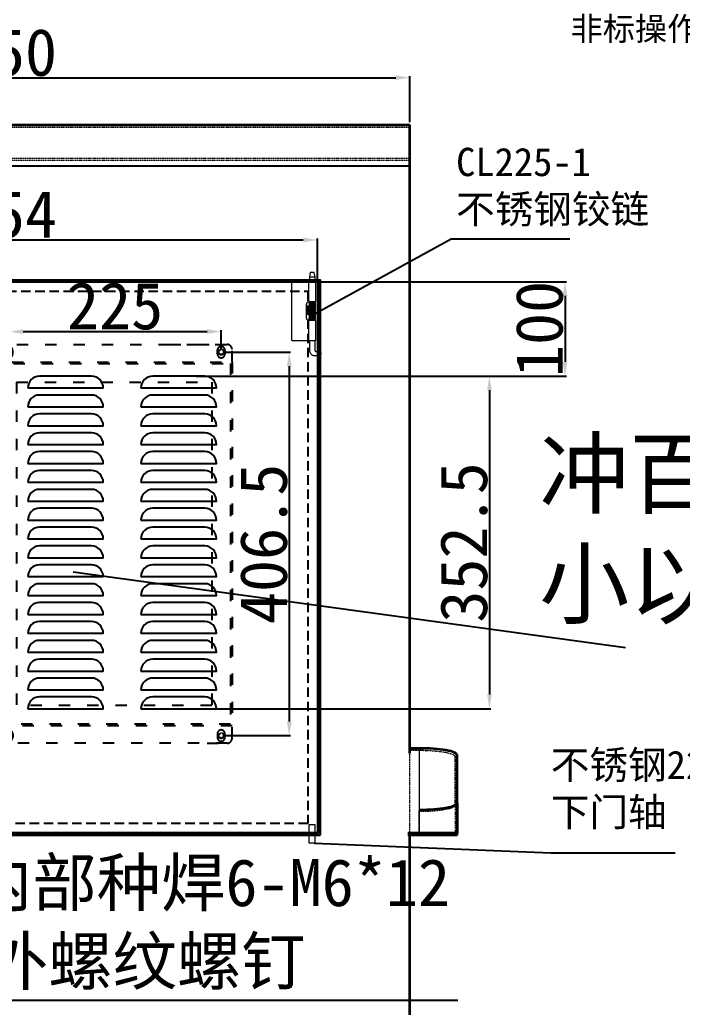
# Model space of a CAD drawing. Header units: millimetres. Extents: x 6893 to 19543, y -3475 to 6590.
# Drawn here: x 12864 to 13566, y 4514 to 5560 of the extents above; entities that cross this region are included whole.
import ezdxf

# ---------------------------------------------------------------- set-up
doc = ezdxf.new("R2010")
doc.units = ezdxf.units.MM
for name, pattern in [('ACAD_ISO02W100', [15, 12, -3]), ('ACAD_ISO03W100', [30, 12, -18]), ('ACBSITGL', [3, 2, -1]), ('HIDDEN', [1.905, 1.27, -0.635]), ('PHANTOM', [12.7, 6.35, -1.27, 1.27, -1.27, 1.27, -1.27])]:
    doc.linetypes.add(name, pattern=pattern)
for name, color, linetype, lineweight in [('图框', 7, 'Continuous', 15), ('尺寸线', 3, 'Continuous', 15), ('轮廓层', 7, 'Continuous', 30)]:
    doc.layers.add(name, color=color, linetype=linetype, lineweight=lineweight)
doc.styles.add('SLDTEXTSTYLE0', font='')
doc.styles.get("Standard").update_dxf_attribs({"font": ''})
doc.styles.get('SLDTEXTSTYLE0').set_extended_font_data('宋体')
doc.styles.get('Standard').set_extended_font_data('SimSun')
doc.dimstyles.new('50#', dxfattribs={"dimtxt": 50, "dimasz": 15, "dimexe": 1.5, "dimexo": 3, "dimgap": 2, "dimtad": 1, "dimtoh": 1, "dimzin": 12, "dimdsep": 46, "dimtxsty": 'Standard', "dimcen": 20, "dimclrd": 3, "dimclre": 3, "dimclrt": 7, "dimadec": 0, "dimazin": 3, "dimtfac": 1, "dimtmove": 0, "dimatfit": 3, "dimfxl": 1, "dimarcsym": 0})

# ---------------------------------------------------------------- blocks, each defined once
blk = doc.blocks.new('*D32')
at = {"layer": 'Defpoints', "color": 0, "transparency": 16777216}
for p in [(13277.5, 5498.9), (12427.5, 5448.9), (13277.5, 5448.9)]:
    blk.add_point(p, dxfattribs=at)
at = {"layer": '轮廓层', "color": 3, "lineweight": -2, "transparency": 16777216}
for p, q in [((12427.5, 5451.9), (12427.5, 5500.4)), ((12442.5, 5498.9), (13262.5, 5498.9)), ((13277.5, 5451.9), (13277.5, 5500.4))]:
    blk.add_line(p, q, dxfattribs=at)
at = {"layer": '轮廓层', "color": 3, "transparency": 16777216}
for points in [[(12442.5, 5501.4), (12442.5, 5496.4), (12427.5, 5498.9)], [(13262.5, 5496.4), (13262.5, 5501.4), (13277.5, 5498.9)]]:
    blk.add_solid(points, dxfattribs=at)
at = {"layer": '轮廓层', "color": 7, "transparency": 16777216, "insert": (12852.5, 5550.9), "char_height": 50, "attachment_point": 2}
blk.add_mtext('850', dxfattribs=at)
blk = doc.blocks.new('*D33')
at = {"color": 3, "lineweight": -2, "transparency": 16777216}
for p, q in [((13103.9, 5282.6), (13443.4, 5282.6)), ((13441.9, 5267.6), (13441.9, 5197.6)), ((13051.1, 5182.6), (13443.4, 5182.6))]:
    blk.add_line(p, q, dxfattribs=at)
at = {"color": 3, "transparency": 16777216}
for points in [[(13444.4, 5267.6), (13439.4, 5267.6), (13441.9, 5282.6)], [(13439.4, 5197.6), (13444.4, 5197.6), (13441.9, 5182.6)]]:
    blk.add_solid(points, dxfattribs=at)
at = {"layer": 'Defpoints', "color": 0, "transparency": 16777216}
for p in [(13100.9, 5282.6), (13048.1, 5182.6), (13441.9, 5182.6)]:
    blk.add_point(p, dxfattribs=at)
at = {"color": 7, "transparency": 16777216, "insert": (13414.9, 5232.6), "char_height": 50, "attachment_point": 5, "rotation": 90}
blk.add_mtext('100', dxfattribs=at)
blk = doc.blocks.new('*D34')
at = {"color": 3, "lineweight": -2, "transparency": 16777216}
for p, q in [((13051.1, 5182.6), (13363.3, 5182.6)), ((13361.8, 5167.6), (13361.8, 4845.1)), ((13051.1, 4830.1), (13363.3, 4830.1))]:
    blk.add_line(p, q, dxfattribs=at)
at = {"color": 3, "transparency": 16777216}
for points in [[(13364.3, 5167.6), (13359.3, 5167.6), (13361.8, 5182.6)], [(13359.3, 4845.1), (13364.3, 4845.1), (13361.8, 4830.1)]]:
    blk.add_solid(points, dxfattribs=at)
at = {"layer": 'Defpoints', "color": 0, "transparency": 16777216}
for p in [(13048.1, 5182.6), (13048.1, 4830.1), (13361.8, 4830.1)]:
    blk.add_point(p, dxfattribs=at)
at = {"color": 7, "transparency": 16777216, "insert": (13334.8, 5006.3), "char_height": 50, "attachment_point": 5, "rotation": 90}
blk.add_mtext('352.5', dxfattribs=at)
blk = doc.blocks.new('*D69')
at = {"color": 3, "lineweight": -2, "transparency": 16777216}
for p, q in [((13128.9, 5282.6), (12336.6, 5282.6)), ((12338.1, 5267.6), (12338.1, 4713.6)), ((13128.9, 4698.6), (12336.6, 4698.6))]:
    blk.add_line(p, q, dxfattribs=at)
at = {"color": 3, "transparency": 16777216}
for points in [[(12340.6, 5267.6), (12335.6, 5267.6), (12338.1, 5282.6)], [(12335.6, 4713.6), (12340.6, 4713.6), (12338.1, 4698.6)]]:
    blk.add_solid(points, dxfattribs=at)
at = {"layer": 'Defpoints', "color": 0, "transparency": 16777216}
for p in [(13131.9, 5282.6), (12338.1, 4698.6), (13131.9, 4698.6)]:
    blk.add_point(p, dxfattribs=at)
at = {"color": 7, "transparency": 16777216, "insert": (12311.1, 4990.6), "char_height": 50, "attachment_point": 5, "rotation": 90}
blk.add_mtext('584', dxfattribs=at)
blk = doc.blocks.new('*D70')
at = {"color": 3, "lineweight": -2, "transparency": 16777216}
for p, q in [((12525.5, 5285.6), (12525.5, 5328.4)), ((13179.5, 5285.6), (13179.5, 5328.4)), ((12540.5, 5326.9), (13164.5, 5326.9))]:
    blk.add_line(p, q, dxfattribs=at)
at = {"color": 3, "transparency": 16777216}
for points in [[(12540.5, 5329.4), (12540.5, 5324.4), (12525.5, 5326.9)], [(13164.5, 5324.4), (13164.5, 5329.4), (13179.5, 5326.9)]]:
    blk.add_solid(points, dxfattribs=at)
at = {"layer": 'Defpoints', "color": 0, "transparency": 16777216}
for p in [(13179.5, 5326.9), (12525.5, 5282.6), (13179.5, 5282.6)]:
    blk.add_point(p, dxfattribs=at)
at = {"color": 7, "transparency": 16777216, "insert": (12852.5, 5353.9), "char_height": 50, "attachment_point": 5}
blk.add_mtext('654', dxfattribs=at)
blk = doc.blocks.new('NGD')
at = {"color": 3, "linetype": 'Continuous', "lineweight": 15}
for p, q in [((1111.2, -2017.2), (1106.1, -2018.1)), ((1106.1, -2018.1), (1106.1, -2018.7)), ((1106.1, -2018.7), (1106.1, -2022.2)), ((1116.1, -2017.2), (1111.2, -2017.2)), ((1111.2, -2017.2), (1111.2, -2018.2)), ((1111.2, -2018.2), (1111.2, -2023.2)), ((1137.1, -2016.2), (1116.1, -2016.2)), ((1116.1, -2017), (1116.1, -2016.2)), ((1116.1, -2023.4), (1116.1, -2017)), ((1137.1, -2023.9), (1137.1, -2016.2)), ((1138, -2017.2), (1137.1, -2017.2)), ((1140, -2017.2), (1138.4, -2017.2)), ((1142, -2017.2), (1140.4, -2017.2)), ((1144, -2017.2), (1142.4, -2017.2)), ((1146, -2017.2), (1144.4, -2017.2)), ((1148, -2017.2), (1146.4, -2017.2)), ((1150, -2017.2), (1148.4, -2017.2)), ((1152, -2017.2), (1150.4, -2017.2)), ((1154, -2017.2), (1152.4, -2017.2)), ((1156, -2017.2), (1154.4, -2017.2)), ((1157.1, -2017.2), (1156.4, -2017.2)), ((1178.1, -2016.2), (1157.1, -2016.2)), ((1157.1, -2016.2), (1157.1, -2023.9)), ((1178.1, -2024.2), (1178.1, -2016.2)), ((1187.1, -2017.2), (1178.1, -2017.2)), ((1190.1, -2012.8), (1190.1, -2016.6)), ((1194.1, -2018.6), (1194.1, -2012.8)), ((1106.1, -2022.2), (1111.2, -2023.2)), ((1111.2, -2023.2), (1116.1, -2023.2)), ((1116.1, -2041), (1116.1, -2023.4)), ((1116.1, -2024.2), (1137.1, -2024.2)), ((1137.1, -2023.2), (1137.4, -2023.2)), ((1137.8, -2023.2), (1139.4, -2023.2)), ((1154.6, -2026.4), (1139.6, -2026.4)), ((1139.8, -2023.2), (1141.4, -2023.2)), ((1141.8, -2023.2), (1143.4, -2023.2)), ((1143.8, -2023.2), (1145.4, -2023.2)), ((1145.8, -2023.2), (1147.4, -2023.2)), ((1147.8, -2023.2), (1149.4, -2023.2)), ((1149.8, -2023.2), (1151.4, -2023.2)), ((1151.8, -2023.2), (1153.4, -2023.2)), ((1153.8, -2023.2), (1155.4, -2023.2)), ((1155.8, -2023.2), (1157.1, -2023.2)), ((1157.1, -2024.2), (1178.1, -2024.2)), ((1178.1, -2023.2), (1187.1, -2023.2)), ((1178.1, -2041.7), (1178.1, -2024.2)), ((1116.1, -2041.7), (1116.1, -2041)), ((1116.1, -2041.7), (1116.8, -2041.7)), ((1178.1, -2041.7), (1116.8, -2041.7))]:
    blk.add_line(p, q, dxfattribs=at)
at = {"color": 3, "linetype": 'Continuous', "lineweight": 15, "flags": 128}
for points in [[(1192.1, -2011.1), (1192.8, -2011.2), (1193.5, -2011.6), (1193.9, -2012.1), (1194.1, -2012.8), (1193.9, -2013.4), (1193.5, -2014), (1192.8, -2014.4), (1192.1, -2014.5), (1191.3, -2014.4), (1190.6, -2014), (1190.2, -2013.4), (1190.1, -2012.8), (1190.2, -2012.1), (1190.6, -2011.6), (1191.3, -2011.2), (1192.1, -2011.1)], [(1192.1, -2011.3), (1192.5, -2011.4), (1192.8, -2011.6), (1193, -2011.9), (1193.1, -2012.3), (1193, -2012.6), (1192.8, -2012.9), (1192.5, -2013.1), (1192.1, -2013.2), (1191.7, -2013.1), (1191.3, -2012.9), (1191.1, -2012.6), (1191, -2012.3), (1191.1, -2011.9), (1191.3, -2011.6), (1191.7, -2011.4), (1192.1, -2011.3)]]:
    blk.add_lwpolyline(points, dxfattribs=at)
at = {"color": 3, "linetype": 'Continuous', "lineweight": 15}
for centre, start, end in [((1139.6, -2023.9), 180, 270), ((1154.6, -2023.9), 270, 0)]:
    blk.add_arc(centre, 2.5, start, end, dxfattribs=at)
for points, knots in [([(1137, -2023.2), (1137, -2023.3), (1137.1, -2023.6), (1137.2, -2023.8), (1137.4, -2023.9), (1137.5, -2023.9), (1137.7, -2023.7), (1137.7, -2023.4), (1137.9, -2022.9), (1137.9, -2022.4), (1138, -2021.7), (1138.1, -2019), (1138.2, -2018.4), (1138.3, -2017.8), (1138.4, -2017.4), (1138.4, -2017), (1138.5, -2016.9), (1138.5, -2016.9), (1138.4, -2016.9)], [0, 0, 0, 0, 0.05375, 0.151598, 0.18202, 0.209029, 0.253885, 0.359771, 0.430491, 0.503653, 0.578437, 0.653151, 0.727652, 0.796363, 0.860659, 0.920674, 0.980659, 1, 1, 1, 1]), ([(1138.8, -2017.2), (1138.8, -2017.1), (1138.7, -2016.8), (1138.7, -2016.6), (1138.4, -2016.5), (1138.1, -2016.6), (1138.1, -2016.9), (1137.9, -2017.4), (1137.8, -2018), (1137.7, -2018.8), (1137.7, -2021.5), (1137.6, -2022.2), (1137.5, -2022.8), (1137.4, -2023.2), (1137.3, -2023.5), (1137.3, -2023.5), (1137.3, -2023.5)], [0, 0, 0, 0, 0.032372, 0.153996, 0.189678, 0.224346, 0.344741, 0.42137, 0.504084, 0.586349, 0.666441, 0.745443, 0.82111, 0.890111, 0.953141, 1, 1, 1, 1]), ([(1139, -2023.2), (1139, -2023.2), (1139, -2023.5), (1139.1, -2023.7), (1139.2, -2023.8), (1139.3, -2023.9), (1139.5, -2023.9), (1139.7, -2023.7), (1139.7, -2023.4), (1139.8, -2023.1), (1139.9, -2022.6), (1140, -2022), (1140.1, -2019.3), (1140.2, -2018.6), (1140.3, -2017.9), (1140.4, -2017.3), (1140.4, -2017), (1140.5, -2016.9), (1140.5, -2016.9), (1140.5, -2016.9)], [0, 0, 0, 0, 0.003191, 0.116676, 0.159186, 0.185522, 0.216111, 0.279191, 0.338057, 0.400016, 0.467068, 0.54118, 0.617787, 0.696263, 0.775725, 0.856238, 0.928791, 0.987235, 1, 1, 1, 1]), ([(1140.8, -2017.2), (1140.8, -2017.2), (1140.7, -2016.9), (1140.7, -2016.7), (1140.5, -2016.5), (1140.4, -2016.5), (1140.1, -2016.6), (1140, -2017), (1139.9, -2017.5), (1139.8, -2018), (1139.8, -2018.6), (1139.7, -2019.4), (1139.6, -2022.1), (1139.5, -2022.7), (1139.4, -2023.2), (1139.3, -2023.5), (1139.3, -2023.5), (1139.3, -2023.5)], [0, 0, 0, 0, 0.004078, 0.116004, 0.164625, 0.199025, 0.240952, 0.370841, 0.43162, 0.497944, 0.571282, 0.648934, 0.72777, 0.808427, 0.88767, 0.953327, 1, 1, 1, 1]), ([(1141, -2023.2), (1141, -2023.4), (1141.1, -2023.7), (1141.2, -2023.9), (1141.4, -2023.9), (1141.5, -2023.9), (1141.6, -2023.7), (1141.7, -2023.5), (1141.8, -2023.1), (1141.9, -2022.6), (1142, -2021.9), (1142.1, -2019.2), (1142.2, -2018.5), (1142.3, -2017.8), (1142.4, -2017.4), (1142.4, -2017), (1142.5, -2016.9), (1142.5, -2016.9), (1142.5, -2016.9)], [0, 0, 0, 0, 0.118872, 0.170152, 0.191041, 0.211952, 0.262061, 0.323676, 0.397892, 0.479673, 0.561414, 0.640559, 0.719145, 0.794173, 0.863561, 0.926927, 0.985897, 1, 1, 1, 1]), ([(1142.8, -2017.2), (1142.8, -2017.1), (1142.7, -2016.8), (1142.7, -2016.6), (1142.4, -2016.5), (1142.3, -2016.5), (1142.1, -2016.6), (1142, -2017), (1141.9, -2017.5), (1141.8, -2018.2), (1141.7, -2018.9), (1141.6, -2021.6), (1141.6, -2022.2), (1141.5, -2022.8), (1141.4, -2023.1), (1141.3, -2023.4), (1141.3, -2023.5), (1141.5, -2023.5), (1141.5, -2023.5), (1141.4, -2023.4), (1141.4, -2023.3), (1141.4, -2023.2)], [0, 0, 0, 0, 0.030575, 0.125112, 0.14645, 0.166978, 0.203663, 0.295531, 0.361314, 0.427924, 0.493967, 0.557931, 0.619572, 0.675319, 0.724994, 0.77117, 0.797234, 0.882059, 0.92072, 0.962435, 1, 1, 1, 1]), ([(1143, -2023.2), (1143, -2023.4), (1143.1, -2023.6), (1143.2, -2023.9), (1143.4, -2023.9), (1143.6, -2023.9), (1143.7, -2023.7), (1143.8, -2023.4), (1143.8, -2023), (1143.9, -2022.5), (1144, -2021.9), (1144.1, -2019.3), (1144.2, -2018.6), (1144.3, -2017.9), (1144.3, -2017.4), (1144.4, -2017.1), (1144.5, -2016.9), (1144.5, -2016.9), (1144.5, -2016.9)], [0, 0, 0, 0, 0.088257, 0.153645, 0.188001, 0.221813, 0.285135, 0.346895, 0.409679, 0.475713, 0.546936, 0.621339, 0.697022, 0.771558, 0.844885, 0.914176, 0.969059, 1, 1, 1, 1]), ([(1144.8, -2017.2), (1144.8, -2017.1), (1144.7, -2016.8), (1144.7, -2016.6), (1144.4, -2016.5), (1144.3, -2016.5), (1144.1, -2016.7), (1144, -2016.9), (1143.9, -2017.4), (1143.8, -2018), (1143.8, -2018.7), (1143.7, -2019.4), (1143.6, -2022.2), (1143.5, -2022.8), (1143.4, -2023.3), (1143.3, -2023.5), (1143.3, -2023.5), (1143.3, -2023.5)], [0, 0, 0, 0, 0.03649, 0.142869, 0.18838, 0.21368, 0.239782, 0.356028, 0.424284, 0.497882, 0.576479, 0.656212, 0.737393, 0.819984, 0.897646, 0.964841, 1, 1, 1, 1]), ([(1145, -2023.2), (1145, -2023.4), (1145.1, -2023.7), (1145.3, -2023.9), (1145.5, -2023.9), (1145.6, -2023.7), (1145.7, -2023.5), (1145.8, -2023.1), (1145.9, -2022.6), (1146, -2022), (1146.1, -2019.3), (1146.2, -2018.6), (1146.3, -2018), (1146.3, -2017.4), (1146.4, -2017.1), (1146.5, -2016.9), (1146.5, -2016.9), (1146.5, -2016.9)], [0, 0, 0, 0, 0.121594, 0.171603, 0.212995, 0.263521, 0.324846, 0.392062, 0.463927, 0.540777, 0.616928, 0.693443, 0.769779, 0.843508, 0.911578, 0.971979, 1, 1, 1, 1]), ([(1146.8, -2017.2), (1146.8, -2017.1), (1146.8, -2017), (1146.7, -2016.8), (1146.5, -2016.5), (1146.3, -2016.5), (1146.1, -2016.7), (1146, -2017.1), (1145.9, -2017.7), (1145.8, -2018.3), (1145.7, -2018.9), (1145.6, -2021.6), (1145.5, -2022.3), (1145.5, -2022.8), (1145.4, -2023.2), (1145.3, -2023.4), (1145.3, -2023.5), (1145.3, -2023.5), (1145.3, -2023.5)], [0, 0, 0, 0, 0.022278, 0.082321, 0.157217, 0.195934, 0.273517, 0.387844, 0.455547, 0.52559, 0.599927, 0.675292, 0.748292, 0.817174, 0.881924, 0.940369, 0.989357, 1, 1, 1, 1]), ([(1147, -2023.2), (1147, -2023.4), (1147.1, -2023.7), (1147.3, -2023.9), (1147.4, -2023.9), (1147.6, -2023.8), (1147.7, -2023.6), (1147.8, -2023.2), (1147.9, -2022.7), (1148, -2022.1), (1148.1, -2019.4), (1148.1, -2018.8), (1148.2, -2018.1), (1148.3, -2017.6), (1148.4, -2017.2), (1148.4, -2016.9), (1148.5, -2016.9), (1148.3, -2016.8), (1148.3, -2017), (1148.4, -2017.1), (1148.4, -2017.2)], [0, 0, 0, 0, 0.083228, 0.136515, 0.162151, 0.184215, 0.262548, 0.315884, 0.375647, 0.436892, 0.498636, 0.560857, 0.620786, 0.675878, 0.727642, 0.776696, 0.827011, 0.927968, 0.977853, 1, 1, 1, 1]), ([(1148.8, -2017.2), (1148.8, -2017.1), (1148.7, -2016.8), (1148.6, -2016.5), (1148.3, -2016.5), (1148.1, -2016.6), (1148, -2016.9), (1147.9, -2017.6), (1147.8, -2018.2), (1147.7, -2018.9), (1147.6, -2021.7), (1147.5, -2022.4), (1147.5, -2022.9), (1147.4, -2023.3), (1147.3, -2023.5), (1147.3, -2023.5), (1147.3, -2023.5), (1147.3, -2023.5)], [0, 0, 0, 0, 0.050084, 0.165064, 0.196754, 0.236556, 0.363089, 0.442297, 0.524946, 0.607073, 0.686604, 0.765565, 0.839417, 0.907244, 0.968511, 0.995835, 1, 1, 1, 1]), ([(1149, -2023.2), (1149, -2023.3), (1149.1, -2023.7), (1149.2, -2023.9), (1149.4, -2023.9), (1149.6, -2023.8), (1149.7, -2023.5), (1149.8, -2023.1), (1149.9, -2022.4), (1150, -2021.7), (1150.1, -2019), (1150.2, -2018.3), (1150.3, -2017.6), (1150.4, -2017.2), (1150.5, -2016.9), (1150.5, -2016.9), (1150.5, -2016.9)], [0, 0, 0, 0, 0.080643, 0.172849, 0.202826, 0.235786, 0.296998, 0.420555, 0.490753, 0.567326, 0.644838, 0.724746, 0.804831, 0.884893, 0.952117, 1, 1, 1, 1]), ([(1150.8, -2017.2), (1150.8, -2017.2), (1150.7, -2016.9), (1150.7, -2016.7), (1150.5, -2016.5), (1150.3, -2016.5), (1150.1, -2016.7), (1150, -2017.1), (1149.9, -2017.6), (1149.8, -2018.2), (1149.7, -2018.8), (1149.6, -2021.5), (1149.6, -2022.2), (1149.5, -2022.9), (1149.4, -2023.3), (1149.3, -2023.5), (1149.3, -2023.5), (1149.3, -2023.5)], [0, 0, 0, 0, 0.0183647, 0.1264147, 0.1794005, 0.2180049, 0.2600491, 0.3848093, 0.4472145, 0.5150914, 0.5903363, 0.6681087, 0.7478613, 0.8285579, 0.9060371, 0.9675075, 1, 1, 1, 1]), ([(1151, -2023.2), (1151, -2023.2), (1151, -2023.4), (1151.1, -2023.6), (1151.2, -2023.8), (1151.3, -2023.9), (1151.6, -2023.9), (1151.7, -2023.7), (1151.8, -2023.4), (1151.8, -2022.9), (1151.9, -2022.3), (1152, -2021.6), (1152.1, -2018.9), (1152.2, -2018.2), (1152.3, -2017.6), (1152.4, -2017.2), (1152.4, -2017), (1152.5, -2016.9), (1152.5, -2016.9), (1152.4, -2016.9)], [0, 0, 0, 0, 0.018346, 0.08322, 0.141849, 0.188027, 0.208471, 0.285877, 0.352651, 0.431401, 0.513474, 0.594563, 0.673315, 0.751462, 0.824073, 0.89148, 0.952211, 0.981952, 1, 1, 1, 1]), ([(1152.8, -2017.2), (1152.8, -2017.1), (1152.7, -2016.9), (1152.7, -2016.7), (1152.5, -2016.5), (1152.4, -2016.5), (1152.3, -2016.5), (1152.1, -2016.7), (1152, -2017), (1151.9, -2017.7), (1151.8, -2018.3), (1151.7, -2019), (1151.6, -2021.8), (1151.5, -2022.4), (1151.5, -2022.9), (1151.4, -2023.2), (1151.3, -2023.6), (1151.5, -2023.5), (1151.5, -2023.5), (1151.4, -2023.4), (1151.4, -2023.2), (1151.4, -2023.2)], [0, 0, 0, 0, 0.044106, 0.092945, 0.136528, 0.15758, 0.177468, 0.213206, 0.311477, 0.378783, 0.445084, 0.510841, 0.574387, 0.634838, 0.688913, 0.737456, 0.78457, 0.893434, 0.930966, 0.974484, 1, 1, 1, 1]), ([(1153, -2023.2), (1153, -2023.3), (1153.1, -2023.5), (1153.1, -2023.8), (1153.3, -2023.9), (1153.6, -2023.9), (1153.7, -2023.5), (1153.8, -2023), (1153.9, -2022.3), (1154, -2021.7), (1154.1, -2019), (1154.2, -2018.3), (1154.3, -2017.7), (1154.4, -2017.2), (1154.4, -2017), (1154.5, -2016.9), (1154.5, -2016.9), (1154.5, -2016.9)], [0, 0, 0, 0, 0.049296, 0.111368, 0.178592, 0.212596, 0.306966, 0.431961, 0.500009, 0.572763, 0.647788, 0.723338, 0.796931, 0.870233, 0.934043, 0.983579, 1, 1, 1, 1]), ([(1154.8, -2017.2), (1154.8, -2017.1), (1154.7, -2016.8), (1154.6, -2016.6), (1154.3, -2016.5), (1154.1, -2016.7), (1154, -2017), (1153.9, -2017.6), (1153.8, -2018.2), (1153.7, -2018.9), (1153.6, -2021.6), (1153.5, -2022.3), (1153.4, -2022.9), (1153.4, -2023.3), (1153.3, -2023.5), (1153.3, -2023.5), (1153.3, -2023.5)], [0, 0, 0, 0, 0.053778, 0.15411, 0.201288, 0.253263, 0.372483, 0.442229, 0.517147, 0.59636, 0.676071, 0.757952, 0.840078, 0.915521, 0.979737, 1, 1, 1, 1]), ([(1155, -2023.2), (1155, -2023.2), (1155, -2023.4), (1155.1, -2023.6), (1155.2, -2023.8), (1155.4, -2023.9), (1155.6, -2023.8), (1155.7, -2023.7), (1155.8, -2023.4), (1155.8, -2023), (1155.9, -2022.4), (1156, -2021.7), (1156.1, -2019), (1156.2, -2018.3), (1156.3, -2017.7), (1156.4, -2017.3), (1156.4, -2017), (1156.5, -2016.9), (1156.5, -2016.9), (1156.5, -2016.9)], [0, 0, 0, 0, 0.019323, 0.086886, 0.143483, 0.188853, 0.232094, 0.287441, 0.351211, 0.420248, 0.494392, 0.571309, 0.64709, 0.723832, 0.799315, 0.871149, 0.936156, 0.993628, 1, 1, 1, 1]), ([(1156.8, -2017.2), (1156.8, -2017.1), (1156.7, -2016.9), (1156.7, -2016.7), (1156.6, -2016.6), (1156.4, -2016.5), (1156.2, -2016.6), (1156.1, -2016.8), (1156, -2017.2), (1155.9, -2017.8), (1155.8, -2018.4), (1155.7, -2019.1), (1155.6, -2021.8), (1155.5, -2022.4), (1155.5, -2022.9), (1155.4, -2023.3), (1155.3, -2023.5), (1155.3, -2023.5), (1155.4, -2023.5), (1155.5, -2023.5), (1155.4, -2023.4), (1155.4, -2023.2), (1155.4, -2023.2)], [0, 0, 0, 0, 0.032777, 0.082336, 0.112774, 0.146791, 0.197764, 0.237018, 0.335164, 0.391753, 0.450671, 0.512965, 0.575052, 0.63497, 0.691045, 0.743975, 0.790623, 0.829353, 0.874861, 0.935324, 0.984545, 1, 1, 1, 1]), ([(1190.1, -2016.3), (1190.1, -2016.3), (1190.1, -2016.3), (1190.1, -2016.4), (1189.7, -2016.7), (1189.1, -2016.9), (1188.2, -2017.1), (1187.5, -2017.2), (1187.1, -2017.2), (1187.1, -2017.2)], [0, 0, 0, 0, 0.006555, 0.182729, 0.364131, 0.552571, 0.752363, 0.954634, 1, 1, 1, 1]), ([(1187.1, -2023.2), (1187.3, -2023.2), (1188.1, -2023.2), (1189.3, -2023), (1190.7, -2022.6), (1191.9, -2022.1), (1192.9, -2021.3), (1193.5, -2020.5), (1194, -2019.6), (1194, -2018.9), (1194.1, -2018.6)], [0, 0, 0, 0, 0.076384, 0.219272, 0.364544, 0.51436, 0.6497, 0.773346, 0.889184, 1, 1, 1, 1]), ([(1137.1, -2024.2), (1137.1, -2024.2), (1137.1, -2024.1), (1137.1, -2024), (1137.1, -2023.9)], [0, 0, 0, 0, 0.638633, 1, 1, 1, 1]), ([(1157.1, -2023.9), (1157.1, -2024.1), (1157, -2024.2), (1157.1, -2024.2), (1157.1, -2024.2)], [0, 0, 0, 0, 0.82021, 1, 1, 1, 1])]:
    blk.add_open_spline(points, degree=3, knots=knots, dxfattribs=at)
blk = doc.blocks.new('ngdf')
at = {"layer": '尺寸线', "color": 3}
blk.add_lwpolyline([(1441.1, -2356), (1450.1, -2356, 0.414214), (1450.6, -2355.5), (1450.6, -2354.5, 0.414214), (1450.1, -2354), (1441.1, -2354, 0.414214), (1440.6, -2354.5), (1440.6, -2355.5, 0.414214)], format="xyb", close=True, dxfattribs=at)
for points in [[(1448.6, -2354), (1448.6, -2345.5, 0.414214), (1448.1, -2345), (1443.1, -2345, 0.414214), (1442.6, -2345.5), (1442.6, -2354)], [(1442.6, -2356), (1442.6, -2364.5, 0.414214), (1443.1, -2365), (1448.1, -2365, 0.414214), (1448.6, -2364.5), (1448.6, -2356)]]:
    blk.add_lwpolyline(points, format="xyb", dxfattribs=at)
blk = doc.blocks.new('zw$1C4F')
at = {"color": 7, "linetype": 'Continuous', "lineweight": 0, "insert": (0, 243), "char_height": 25, "attachment_point": 1}
blk.add_mtext('非标操作台{\\fSimSun|b0|i0|c134|p2;RAL9003橘纹}', dxfattribs=at)
blk = doc.blocks.new('zw$CDF')
at = {"color": 2, "linetype": 'ACAD_ISO03W100'}
for p, q in [((5, 422.5), (468, 422.5)), ((406.6, 422.5), (468, 422.5)), ((0, 404), (0, 417.5)), ((473, 404), (473, 417.5)), ((1.5, 402.5), (471.5, 402.5)), ((1.5, 20), (1.5, 402.5)), ((471.5, 402.5), (471.5, 20)), ((228.5, 382.5), (228.5, 40)), ((244.5, 382.5), (244.5, 40)), ((0, 18.5), (0, 5)), ((471.5, 20), (1.5, 20)), ((473, 5), (473, 18.5)), ((468, 0), (5, 0)), ((446.5, 0), (468, 0))]:
    blk.add_line(p, q, dxfattribs=at)
for points in [[(11.5, 408.5), (11.5, 408.5, 0.414214), (15.5, 412.5), (15.5, 416.5, 0.414214), (11.5, 420.5), (11.5, 420.5, 0.414214), (7.5, 416.5), (7.5, 412.5, 0.414214)], [(236.5, 408.5), (236.5, 408.5, 0.414214), (240.5, 412.5), (240.5, 416.5, 0.414214), (236.5, 420.5), (236.5, 420.5, 0.414214), (232.5, 416.5), (232.5, 412.5, 0.414214)], [(461.5, 408.5), (461.5, 408.5, -0.414214), (457.5, 412.5), (457.5, 416.5, -0.414214), (461.5, 420.5), (461.5, 420.5, -0.414214), (465.5, 416.5), (465.5, 412.5, -0.414214)], [(11.5, 14), (11.5, 14, -0.414214), (15.5, 10), (15.5, 6, -0.414214), (11.5, 2), (11.5, 2, -0.414214), (7.5, 6), (7.5, 10, -0.414214)], [(236.5, 14), (236.5, 14, -0.414214), (240.5, 10), (240.5, 6, -0.414214), (236.5, 2), (236.5, 2, -0.414214), (232.5, 6), (232.5, 10, -0.414214)], [(461.5, 14), (461.5, 14, 0.414214), (457.5, 10), (457.5, 6, 0.414214), (461.5, 2), (461.5, 2, 0.414214), (465.5, 6), (465.5, 10, 0.414214)]]:
    blk.add_lwpolyline(points, format="xyb", close=True, dxfattribs=at)
blk.add_lwpolyline([(0, 404), (473, 404), (473, 18.5), (0, 18.5)], close=True, dxfattribs=at)
for points in [[(228.5, 40), (21.5, 40), (21.5, 382.5), (228.5, 382.5)], [(244.5, 382.5), (451.5, 382.5), (451.5, 40), (244.5, 40)]]:
    blk.add_lwpolyline(points, dxfattribs=at)
for centre, start, end in [((5, 417.5), 90, 180), ((468, 417.5), 0, 90), ((5, 5), 180, 270), ((468, 5), 270, 0)]:
    blk.add_arc(centre, 5, start, end, dxfattribs=at)
blk = doc.blocks.new('*D372')
at = {"color": 3, "lineweight": -2, "transparency": 16777216}
for p, q in [((12852.5, 5211.1), (12852.5, 5231.3)), ((12867.5, 5229.8), (13062.5, 5229.8)), ((13077.5, 5211.1), (13077.5, 5231.3))]:
    blk.add_line(p, q, dxfattribs=at)
at = {"color": 3, "transparency": 16777216}
for points in [[(12867.5, 5232.3), (12867.5, 5227.3), (12852.5, 5229.8)], [(13062.5, 5227.3), (13062.5, 5232.3), (13077.5, 5229.8)]]:
    blk.add_solid(points, dxfattribs=at)
at = {"layer": 'Defpoints', "color": 0, "transparency": 16777216}
for p in [(13077.5, 5229.8), (12852.5, 5208.1), (13077.5, 5208.1)]:
    blk.add_point(p, dxfattribs=at)
at = {"color": 7, "transparency": 16777216, "insert": (12965, 5256.8), "char_height": 50, "attachment_point": 5}
blk.add_mtext('225', dxfattribs=at)
blk = doc.blocks.new('*D373')
at = {"color": 3, "lineweight": -2, "transparency": 16777216}
for p, q in [((13080.5, 5208.1), (13151.1, 5208.1)), ((13149.6, 5193.1), (13149.6, 4816.6)), ((13080.5, 4801.6), (13151.1, 4801.6))]:
    blk.add_line(p, q, dxfattribs=at)
at = {"color": 3, "transparency": 16777216}
for points in [[(13152.1, 5193.1), (13147.1, 5193.1), (13149.6, 5208.1)], [(13147.1, 4816.6), (13152.1, 4816.6), (13149.6, 4801.6)]]:
    blk.add_solid(points, dxfattribs=at)
at = {"layer": 'Defpoints', "color": 0, "transparency": 16777216}
for p in [(13077.5, 5208.1), (13077.5, 4801.6), (13149.6, 4801.6)]:
    blk.add_point(p, dxfattribs=at)
at = {"color": 7, "transparency": 16777216, "insert": (13122.6, 5004.8), "char_height": 50, "attachment_point": 5, "rotation": 90}
blk.add_mtext('406.5', dxfattribs=at)
blk = doc.blocks.new('*D374')
at = {"color": 3, "lineweight": -2, "transparency": 16777216}
for p, q in [((12625.2, 4819.4), (12623.4, 4834.3)), ((12627.1, 4804.5), (12627.8, 4798.6)), ((12662.5, 4520.7), (12629.7, 4783.7)), ((13328.4, 4520.7), (12662.5, 4520.7))]:
    blk.add_line(p, q, dxfattribs=at)
at = {"color": 3, "transparency": 16777216}
for points in [[(12622.8, 4819.1), (12627.7, 4819.7), (12627.1, 4804.5)], [(12632.2, 4784), (12627.2, 4783.4), (12627.8, 4798.6)]]:
    blk.add_solid(points, dxfattribs=at)
at = {"layer": 'Defpoints', "color": 0, "transparency": 16777216}
for p in [(12627.1, 4804.5), (12627.8, 4798.6)]:
    blk.add_point(p, dxfattribs=at)
at = {"color": 7, "transparency": 16777216, "insert": (12996.4, 4601.5), "char_height": 50, "attachment_point": 5}
blk.add_mtext('门板内部种焊6-M6*12\\P外螺纹螺钉', dxfattribs=at)

msp = doc.modelspace()

# ---------------------------------------------------------------- linework, layer by layer
at = {"color": 7, "linetype": 'Continuous', "lineweight": 35}
for p, q in [((12427.4618, 5448.8689), (13277.4618, 5448.8689)), ((13277.4618, 4932.3626), (13277.4618, 5448.8689)), ((13182.4618, 4696.5677), (13182.4618, 5284.5677)), ((13277.4618, 4913.5117), (13277.4618, 4932.3626)), ((13277.4618, 4874.8746), (13277.4618, 4913.5117)), ((13277.4618, 4782.7974), (13277.4618, 4874.8746)), ((13287.4618, 4788.0677), (13277.4618, 4788.0677)), ((13327.4618, 4730.0947), (13327.4618, 4781.0407)), ((13327.4618, 4730.0947), (13327.4618, 4698.0677)), ((12522.4618, 4696.5677), (13182.4618, 4696.5677)), ((13287.4618, 4698.0677), (13275.4618, 4698.0677)), ((13287.4618, 4696.0677), (13275.4618, 4696.0677)), ((13277.4618, 3975.5677), (13277.4618, 4696.0677)), ((13327.4618, 4698.0677), (13287.4618, 4698.0677)), ((13327.4618, 4696.0677), (13287.4618, 4696.0677)), ((13327.4618, 4696.0677), (13327.4618, 4698.0677))]:
    msp.add_line(p, q, dxfattribs=at)
at = {"color": 7, "linetype": 'HIDDEN', "lineweight": 18}
for p, q in [((12427.4618, 5446.4195), (13277.4618, 5446.4195)), ((12427.4618, 5413.5117), (13277.4618, 5413.5117)), ((12427.4618, 5411.5798), (13277.4618, 5411.5798)), ((13287.4618, 4785.6857), (13277.4618, 4785.6857)), ((13287.4618, 4788.0677), (13287.4618, 4698.0677)), ((13287.4618, 4785.6857), (13287.4618, 4698.0677)), ((13277.4618, 4780.7668), (13277.4618, 4782.7974)), ((13277.4618, 4696.0677), (13277.4618, 4780.7668)), ((13325.4618, 4728.0641), (13325.4618, 4779.01)), ((13287.4618, 4698.0677), (13287.4618, 4721.3885)), ((13325.4618, 4728.0641), (13325.4618, 4698.0677)), ((13277.4618, 4696.0677), (13277.4618, 4698.0677)), ((13287.4618, 4696.0677), (13287.4618, 4698.0677))]:
    msp.add_line(p, q, dxfattribs=at)
for p, q in [((12427.4618, 5405.5677), (13277.4618, 5405.5677)), ((13170.6576, 5245.3095), (13321.3482, 5328.0665)), ((13321.3482, 5328.0665), (13446.9743, 5328.0665)), ((12522.4618, 5284.5677), (13182.4618, 5284.5677)), ((12920.4618, 4975.0677), (13505.8602, 4895.0687)), ((13176.2085, 4687.5677), (13426.8329, 4677.2572)), ((13426.8329, 4677.2572), (13558.6293, 4677.2572))]:
    msp.add_line(p, q)
at = {"color": 8, "linetype": 'PHANTOM', "lineweight": 18}
for p, q in [((13287.4618, 4698.0677), (13287.4618, 4723.0677)), ((13287.4618, 4696.0677), (13287.4618, 4698.0677))]:
    msp.add_line(p, q, dxfattribs=at)
for points in [[(12522.4618, 5284.5677), (13182.4618, 5284.5677), (13182.4618, 4696.5677), (12522.4618, 4696.5677)], [(12525.4618, 5282.5677), (13179.4618, 5282.5677), (13179.4618, 4698.5677), (12525.4618, 4698.5677)]]:
    msp.add_lwpolyline(points, close=True)
at = {"linetype": 'ACBSITGL', "ltscale": 5}
msp.add_lwpolyline([(12535.4618, 5272.5677), (13169.4618, 5272.5677), (13169.4618, 4708.5677), (12535.4618, 4708.5677)], close=True, dxfattribs=at)
for points in [[(12872.4618, 5170.0677), (12952.4618, 5170.0677), (12952.4618, 5170.0677, 0.414213562), (12939.9618, 5182.5677), (12884.9618, 5182.5677, 0.414213562), (12872.4618, 5170.0677)], [(12992.4618, 5170.0677), (13072.4618, 5170.0677), (13072.4618, 5170.0677, 0.414213562), (13059.9618, 5182.5677), (13004.9618, 5182.5677, 0.414213562), (12992.4618, 5170.0677)], [(12872.4618, 5150.0677), (12952.4618, 5150.0677), (12952.4618, 5150.0677, 0.414213562), (12939.9618, 5162.5677), (12884.9618, 5162.5677, 0.414213562), (12872.4618, 5150.0677)], [(12992.4618, 5150.0677), (13072.4618, 5150.0677), (13072.4618, 5150.0677, 0.414213562), (13059.9618, 5162.5677), (13004.9618, 5162.5677, 0.414213562), (12992.4618, 5150.0677)], [(12872.4618, 5130.0677), (12952.4618, 5130.0677), (12952.4618, 5130.0677, 0.414213562), (12939.9618, 5142.5677), (12884.9618, 5142.5677, 0.414213562), (12872.4618, 5130.0677)], [(12992.4618, 5130.0677), (13072.4618, 5130.0677), (13072.4618, 5130.0677, 0.414213562), (13059.9618, 5142.5677), (13004.9618, 5142.5677, 0.414213562), (12992.4618, 5130.0677)], [(12872.4618, 5110.0677), (12952.4618, 5110.0677), (12952.4618, 5110.0677, 0.414213562), (12939.9618, 5122.5677), (12884.9618, 5122.5677, 0.414213562), (12872.4618, 5110.0677)], [(12992.4618, 5110.0677), (13072.4618, 5110.0677), (13072.4618, 5110.0677, 0.414213562), (13059.9618, 5122.5677), (13004.9618, 5122.5677, 0.414213562), (12992.4618, 5110.0677)], [(12872.4618, 5090.0677), (12952.4618, 5090.0677), (12952.4618, 5090.0677, 0.414213562), (12939.9618, 5102.5677), (12884.9618, 5102.5677, 0.414213562), (12872.4618, 5090.0677)], [(12992.4618, 5090.0677), (13072.4618, 5090.0677), (13072.4618, 5090.0677, 0.414213562), (13059.9618, 5102.5677), (13004.9618, 5102.5677, 0.414213562), (12992.4618, 5090.0677)], [(12872.4618, 5070.0677), (12952.4618, 5070.0677), (12952.4618, 5070.0677, 0.414213562), (12939.9618, 5082.5677), (12884.9618, 5082.5677, 0.414213562), (12872.4618, 5070.0677)], [(12992.4618, 5070.0677), (13072.4618, 5070.0677), (13072.4618, 5070.0677, 0.414213562), (13059.9618, 5082.5677), (13004.9618, 5082.5677, 0.414213562), (12992.4618, 5070.0677)], [(12872.4618, 5050.0677), (12952.4618, 5050.0677), (12952.4618, 5050.0677, 0.414213562), (12939.9618, 5062.5677), (12884.9618, 5062.5677, 0.414213562), (12872.4618, 5050.0677)], [(12992.4618, 5050.0677), (13072.4618, 5050.0677), (13072.4618, 5050.0677, 0.414213562), (13059.9618, 5062.5677), (13004.9618, 5062.5677, 0.414213562), (12992.4618, 5050.0677)], [(12872.4618, 5030.0677), (12952.4618, 5030.0677), (12952.4618, 5030.0677, 0.414213562), (12939.9618, 5042.5677), (12884.9618, 5042.5677, 0.414213562), (12872.4618, 5030.0677)], [(12992.4618, 5030.0677), (13072.4618, 5030.0677), (13072.4618, 5030.0677, 0.414213562), (13059.9618, 5042.5677), (13004.9618, 5042.5677, 0.414213562), (12992.4618, 5030.0677)], [(12872.4618, 5010.0677), (12952.4618, 5010.0677), (12952.4618, 5010.0677, 0.414213562), (12939.9618, 5022.5677), (12884.9618, 5022.5677, 0.414213562), (12872.4618, 5010.0677)], [(12992.4618, 5010.0677), (13072.4618, 5010.0677), (13072.4618, 5010.0677, 0.414213562), (13059.9618, 5022.5677), (13004.9618, 5022.5677, 0.414213562), (12992.4618, 5010.0677)], [(12872.4618, 4990.0677), (12952.4618, 4990.0677), (12952.4618, 4990.0677, 0.414213562), (12939.9618, 5002.5677), (12884.9618, 5002.5677, 0.414213562), (12872.4618, 4990.0677)], [(12992.4618, 4990.0677), (13072.4618, 4990.0677), (13072.4618, 4990.0677, 0.414213562), (13059.9618, 5002.5677), (13004.9618, 5002.5677, 0.414213562), (12992.4618, 4990.0677)], [(12872.4618, 4970.0677), (12952.4618, 4970.0677), (12952.4618, 4970.0677, 0.414213562), (12939.9618, 4982.5677), (12884.9618, 4982.5677, 0.414213562), (12872.4618, 4970.0677)], [(12992.4618, 4970.0677), (13072.4618, 4970.0677), (13072.4618, 4970.0677, 0.414213562), (13059.9618, 4982.5677), (13004.9618, 4982.5677, 0.414213562), (12992.4618, 4970.0677)], [(12872.4618, 4950.0677), (12952.4618, 4950.0677), (12952.4618, 4950.0677, 0.414213562), (12939.9618, 4962.5677), (12884.9618, 4962.5677, 0.414213562), (12872.4618, 4950.0677)], [(12992.4618, 4950.0677), (13072.4618, 4950.0677), (13072.4618, 4950.0677, 0.414213562), (13059.9618, 4962.5677), (13004.9618, 4962.5677, 0.414213562), (12992.4618, 4950.0677)], [(12872.4618, 4930.0677), (12952.4618, 4930.0677), (12952.4618, 4930.0677, 0.414213562), (12939.9618, 4942.5677), (12884.9618, 4942.5677, 0.414213562), (12872.4618, 4930.0677)], [(12992.4618, 4930.0677), (13072.4618, 4930.0677), (13072.4618, 4930.0677, 0.414213562), (13059.9618, 4942.5677), (13004.9618, 4942.5677, 0.414213562), (12992.4618, 4930.0677)], [(12872.4618, 4910.0677), (12952.4618, 4910.0677), (12952.4618, 4910.0677, 0.414213562), (12939.9618, 4922.5677), (12884.9618, 4922.5677, 0.414213562), (12872.4618, 4910.0677)], [(12992.4618, 4910.0677), (13072.4618, 4910.0677), (13072.4618, 4910.0677, 0.414213562), (13059.9618, 4922.5677), (13004.9618, 4922.5677, 0.414213562), (12992.4618, 4910.0677)], [(12872.4618, 4890.0677), (12952.4618, 4890.0677), (12952.4618, 4890.0677, 0.414213562), (12939.9618, 4902.5677), (12884.9618, 4902.5677, 0.414213562), (12872.4618, 4890.0677)], [(12992.4618, 4890.0677), (13072.4618, 4890.0677), (13072.4618, 4890.0677, 0.414213562), (13059.9618, 4902.5677), (13004.9618, 4902.5677, 0.414213562), (12992.4618, 4890.0677)], [(12872.4618, 4870.0677), (12952.4618, 4870.0677), (12952.4618, 4870.0677, 0.414213562), (12939.9618, 4882.5677), (12884.9618, 4882.5677, 0.414213562), (12872.4618, 4870.0677)], [(12992.4618, 4870.0677), (13072.4618, 4870.0677), (13072.4618, 4870.0677, 0.414213562), (13059.9618, 4882.5677), (13004.9618, 4882.5677, 0.414213562), (12992.4618, 4870.0677)], [(12872.4618, 4850.0677), (12952.4618, 4850.0677), (12952.4618, 4850.0677, 0.414213562), (12939.9618, 4862.5677), (12884.9618, 4862.5677, 0.414213562), (12872.4618, 4850.0677)], [(12992.4618, 4850.0677), (13072.4618, 4850.0677), (13072.4618, 4850.0677, 0.414213562), (13059.9618, 4862.5677), (13004.9618, 4862.5677, 0.414213562), (12992.4618, 4850.0677)], [(12872.4618, 4830.0677), (12952.4618, 4830.0677), (12952.4618, 4830.0677, 0.414213562), (12939.9618, 4842.5677), (12884.9618, 4842.5677, 0.414213562), (12872.4618, 4830.0677)], [(12992.4618, 4830.0677), (13072.4618, 4830.0677), (13072.4618, 4830.0677, 0.414213562), (13059.9618, 4842.5677), (13004.9618, 4842.5677, 0.414213562), (12992.4618, 4830.0677)]]:
    msp.add_lwpolyline(points, format="xyb", close=True)
at = {"color": 6, "linetype": 'ACAD_ISO02W100'}
for centre, radius in [((13077.4618, 5208.0677), 3), ((13077.4618, 5208.0677), 2.6), ((13077.4618, 4801.5677), 3), ((13077.4618, 4801.5677), 2.6)]:
    msp.add_circle(centre, radius, dxfattribs=at)
at = {"color": 7, "linetype": 'Continuous', "lineweight": 35}
for centre, start_param, end_param in [((13287.4618, 4781.0407), 0, 1.570796327), ((13287.4618, 4730.0947), 4.71238898, 6.283185307)]:
    msp.add_ellipse(centre, major_axis=(40, 0), ratio=0.175675676, start_param=start_param, end_param=end_param, dxfattribs=at)
at = {"color": 7, "linetype": 'HIDDEN', "lineweight": 18}
for centre, start_param, end_param in [((13287.4618, 4779.01), 0, 1.570796327), ((13287.4618, 4728.0641), 4.71238898, 6.283185307)]:
    msp.add_ellipse(centre, major_axis=(38, 0), ratio=0.175675676, start_param=start_param, end_param=end_param, dxfattribs=at)

# ---------------------------------------------------------------- block references
for name, p in [('zw$1C4F', (13447.8026, 5320.2831)), ('zw$CDF', (12615.9618, 4793.5677))]:
    msp.add_blockref(name, p)
at = {"layer": '尺寸线', "color": 0, "rotation": 270.0000000000001}
msp.add_blockref('NGD', (15194.1526, 6398.6288), dxfattribs=at)
at = {"layer": '尺寸线', "color": 0, "xscale": -1}
msp.add_blockref('ngdf', (14619.28, 7052.5521), dxfattribs=at)

# ---------------------------------------------------------------- texts
at = {"layer": '图框', "insert": (13701.0686, 5114.2964), "char_height": 70, "attachment_point": 2, "style": 'SLDTEXTSTYLE0'}
msp.add_mtext('冲百叶窗，大\\P小以实物为准', dxfattribs=at)
at = {"layer": '尺寸线', "char_height": 30, "attachment_point": 1}
for s, insert, width in [('CL225-1\\P不锈钢铰链', (13326.4866, 5424.6083), 217.740066), ('{\\fSimSun|b0|i0|c134|p2;不锈钢225-1下门轴}', (13426.8329, 4785.608), 232.013892)]:
    msp.add_mtext(s, dxfattribs=dict(at, insert=insert, width=width))

# ---------------------------------------------------------------- dimensions: what is measured, and where the dimension line sits
dim = msp.add_linear_dim(base=(13179.4618, 5326.9411), p1=(12525.4618, 5282.5677), p2=(13179.4618, 5282.5677), dimstyle='50#')
dim.commit()
dim.dimension.update_dxf_attribs({"geometry": '*D70', "text_midpoint": (12852.4618, 5353.9411)})
dim = msp.add_linear_dim(base=(13077.4618, 5229.8066), p1=(12852.4618, 5208.0677), p2=(13077.4618, 5208.0677), dimstyle='50#', override={"dimtmove": 1})
dim.commit()
dim.dimension.update_dxf_attribs({"geometry": '*D372', "text_midpoint": (12964.9618, 5256.8066)})
for base, p1, p2, picture, middle in [((13441.9468, 5182.5677), (13100.9052, 5282.5677), (13048.115, 5182.5677), '*D33', (13414.9468, 5232.5677)), ((12338.1431, 4698.5677), (13131.9442, 5282.5677), (13131.9442, 4698.5677), '*D69', (12311.1431, 4990.5677)), ((13149.5609, 4801.5677), (13077.4618, 5208.0677), (13077.4618, 4801.5677), '*D373', (13122.5609, 5004.8177)), ((13361.779, 4830.0677), (13048.115, 5182.5677), (13048.115, 4830.0677), '*D34', (13334.779, 5006.3177))]:
    dim = msp.add_linear_dim(base=base, p1=p1, p2=p2, angle=90, dimstyle='50#')
    dim.commit()
    dim.dimension.update_dxf_attribs({"geometry": picture, "text_midpoint": middle})
dim = msp.add_diameter_dim_2p(p1=(12627.0908, 4804.5447), p2=(12627.8328, 4798.5907), text='门板内部种焊6-M6*12\\P外螺纹螺钉', dimstyle='50#', override={"dimtxsty": 'Standard'})
dim.commit()
dim.dimension.update_dxf_attribs({"geometry": '*D374', "text_midpoint": (12662.4666, 4520.686), "dimtype": 163})
at = {"layer": '轮廓层'}
dim = msp.add_linear_dim(base=(13277.4618, 5498.8632), p1=(12427.4618, 5448.869), p2=(13277.4618, 5448.869), dimstyle='50#', dxfattribs=at)
dim.commit()
dim.dimension.update_dxf_attribs({"geometry": '*D32', "text_midpoint": (12852.4618, 5498.8632), "dimtype": 160})

doc.saveas('drawing.dxf')
